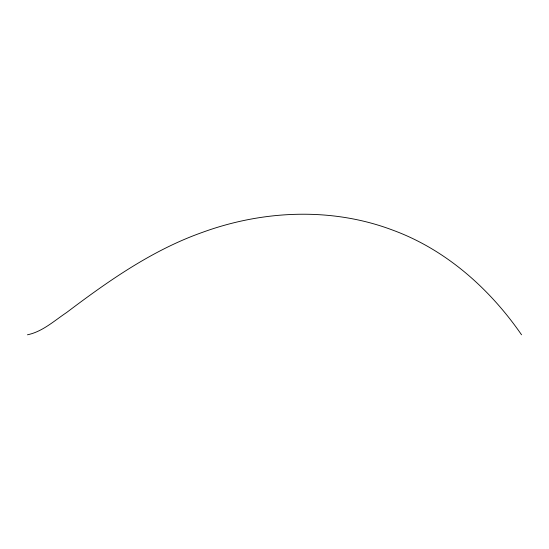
<?xml version="1.0" encoding="UTF-8"?>
<svg xmlns="http://www.w3.org/2000/svg" width="549" height="549" viewBox="0 0 549 549"><rect width="100%" height="100%" fill="white"/><g stroke="black" fill="none" stroke-linecap="round" stroke-linejoin="round"><path stroke-width="0.82" d="M27.45 334.794C42.445 331.74 54.31 320.719 66.704 312.456C108.585 280.807 152.258 250.145 202.142 232.467C262.779 210.253 331.486 207.042 392.405 230.01C445.664 249.418 489.66 288.589 521.55 334.794"/></g></svg>
